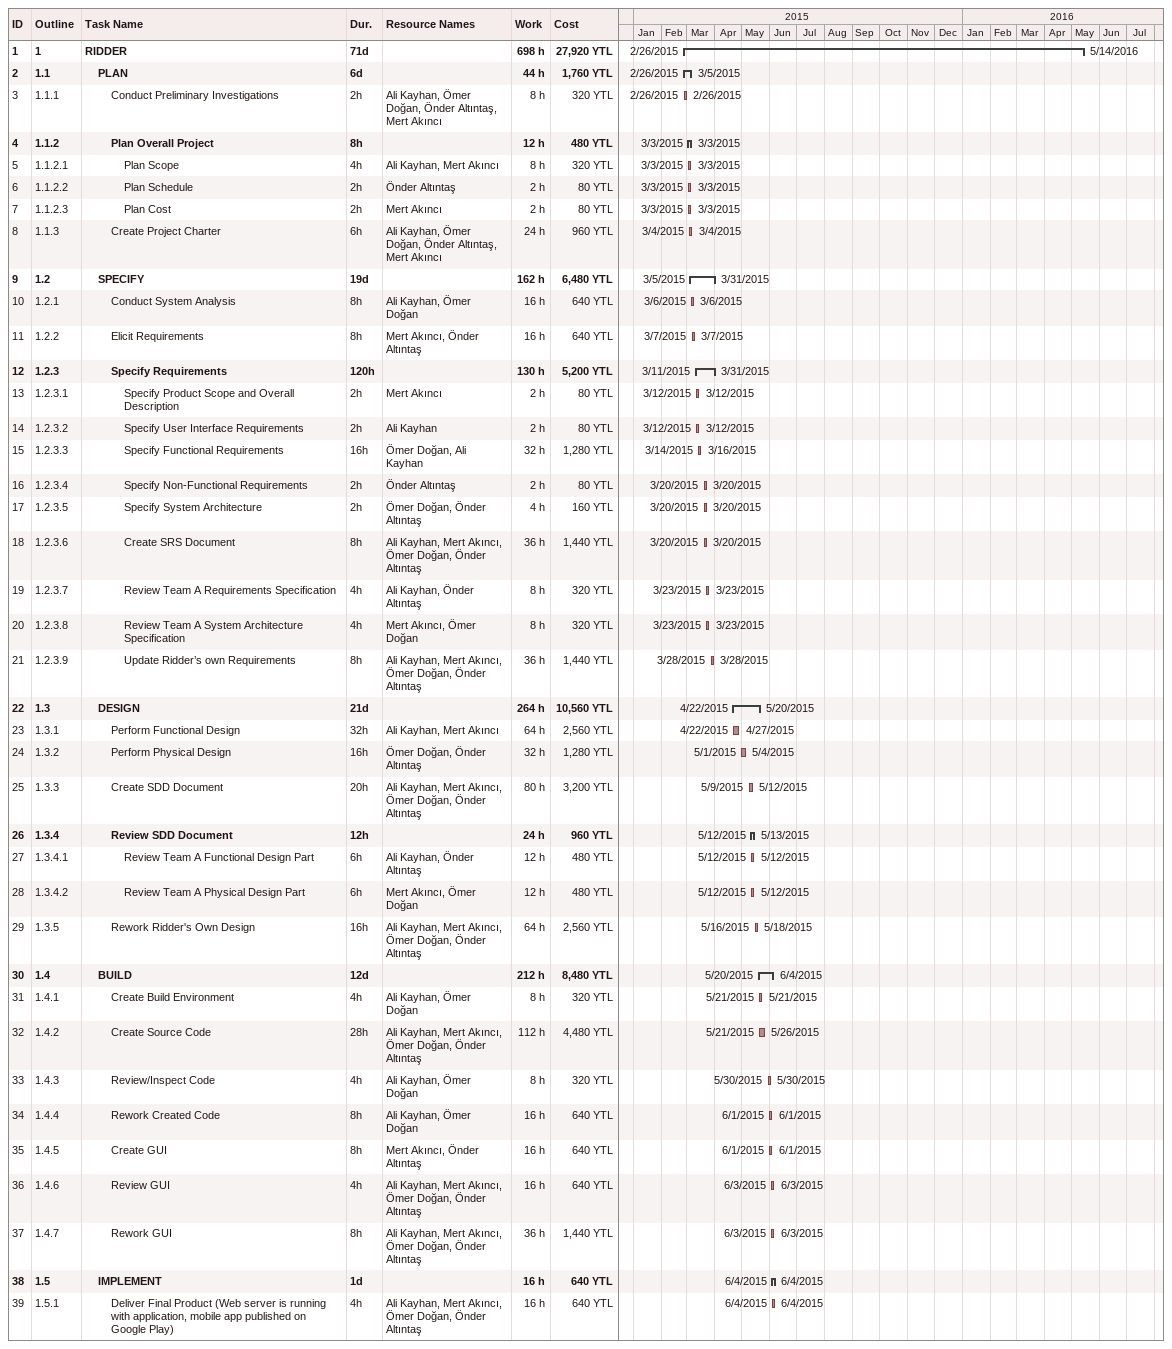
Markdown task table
| ID | WBS | Task | Duration | Start | Finish | Resources | Work (h) | Cost (YTL) |
|---|---|---|---|---|---|---|---|---|
| 1 | 1 | **RIDDER** | 71d | 2015-02-26 | 2016-05-14 |  | 698 | 27920 |
| 2 | 1.1 | **PLAN** | 6d | 2015-02-26 | 2015-03-05 |  | 44 | 1760 |
| 3 | 1.1.1 | Conduct Preliminary Investigations | 2h | 2015-02-26 | 2015-02-26 | Ali Kayhan, Ömer Doğan, Önder Altıntaş, Mert Akıncı | 8 | 320 |
| 4 | 1.1.2 | **Plan Overall Project** | 8h | 2015-03-03 | 2015-03-03 |  | 12 | 480 |
| 5 | 1.1.2.1 | Plan Scope | 4h | 2015-03-03 | 2015-03-03 | Ali Kayhan, Mert Akıncı | 8 | 320 |
| 6 | 1.1.2.2 | Plan Schedule | 2h | 2015-03-03 | 2015-03-03 | Önder Altıntaş | 2 | 80 |
| 7 | 1.1.2.3 | Plan Cost | 2h | 2015-03-03 | 2015-03-03 | Mert Akıncı | 2 | 80 |
| 8 | 1.1.3 | Create Project Charter | 6h | 2015-03-04 | 2015-03-04 | Ali Kayhan, Ömer Doğan, Önder Altıntaş, Mert Akıncı | 24 | 960 |
| 9 | 1.2 | **SPECIFY** | 19d | 2015-03-05 | 2015-03-31 |  | 162 | 6480 |
| 10 | 1.2.1 | Conduct System Analysis | 8h | 2015-03-06 | 2015-03-06 | Ali Kayhan, Ömer Doğan | 16 | 640 |
| 11 | 1.2.2 | Elicit Requirements | 8h | 2015-03-07 | 2015-03-07 | Mert Akıncı, Önder Altıntaş | 16 | 640 |
| 12 | 1.2.3 | **Specify Requirements** | 120h | 2015-03-11 | 2015-03-31 |  | 130 | 5200 |
| 13 | 1.2.3.1 | Specify Product Scope and Overall Description | 2h | 2015-03-12 | 2015-03-12 | Mert Akıncı | 2 | 80 |
| 14 | 1.2.3.2 | Specify User Interface Requirements | 2h | 2015-03-12 | 2015-03-12 | Ali Kayhan | 2 | 80 |
| 15 | 1.2.3.3 | Specify Functional Requirements | 16h | 2015-03-14 | 2015-03-16 | Ömer Doğan, Ali Kayhan | 32 | 1280 |
| 16 | 1.2.3.4 | Specify Non-Functional Requirements | 2h | 2015-03-20 | 2015-03-20 | Önder Altıntaş | 2 | 80 |
| 17 | 1.2.3.5 | Specify System Architecture | 2h | 2015-03-20 | 2015-03-20 | Ömer Doğan, Önder Altıntaş | 4 | 160 |
| 18 | 1.2.3.6 | Create SRS Document | 8h | 2015-03-20 | 2015-03-20 | Ali Kayhan, Mert Akıncı, Ömer Doğan, Önder Altıntaş | 36 | 1440 |
| 19 | 1.2.3.7 | Review Team A Requirements Specification | 4h | 2015-03-23 | 2015-03-23 | Ali Kayhan, Önder Altıntaş | 8 | 320 |
| 20 | 1.2.3.8 | Review Team A System Architecture Specification | 4h | 2015-03-23 | 2015-03-23 | Mert Akıncı, Ömer Doğan | 8 | 320 |
| 21 | 1.2.3.9 | Update Ridder’s own Requirements | 8h | 2015-03-28 | 2015-03-28 | Ali Kayhan, Mert Akıncı, Ömer Doğan, Önder Altıntaş | 36 | 1440 |
| 22 | 1.3 | **DESIGN** | 21d | 2015-04-22 | 2015-05-20 |  | 264 | 10560 |
| 23 | 1.3.1 | Perform Functional Design | 32h | 2015-04-22 | 2015-04-27 | Ali Kayhan, Mert Akıncı | 64 | 2560 |
| 24 | 1.3.2 | Perform Physical Design | 16h | 2015-05-01 | 2015-05-04 | Ömer Doğan, Önder Altıntaş | 32 | 1280 |
| 25 | 1.3.3 | Create SDD Document | 20h | 2015-05-09 | 2015-05-12 | Ali Kayhan, Mert Akıncı, Ömer Doğan, Önder Altıntaş | 80 | 3200 |
| 26 | 1.3.4 | **Review SDD Document** | 12h | 2015-05-12 | 2015-05-13 |  | 24 | 960 |
| 27 | 1.3.4.1 | Review Team A Functional Design Part | 6h | 2015-05-12 | 2015-05-12 | Ali Kayhan, Önder Altıntaş | 12 | 480 |
| 28 | 1.3.4.2 | Review Team A Physical Design Part | 6h | 2015-05-12 | 2015-05-12 | Mert Akıncı, Ömer Doğan | 12 | 480 |
| 29 | 1.3.5 | Rework Ridder's Own Design | 16h | 2015-05-16 | 2015-05-18 | Ali Kayhan, Mert Akıncı, Ömer Doğan, Önder Altıntaş | 64 | 2560 |
| 30 | 1.4 | **BUILD** | 12d | 2015-05-20 | 2015-06-04 |  | 212 | 8480 |
| 31 | 1.4.1 | Create Build Environment | 4h | 2015-05-21 | 2015-05-21 | Ali Kayhan, Ömer Doğan | 8 | 320 |
| 32 | 1.4.2 | Create Source Code | 28h | 2015-05-21 | 2015-05-26 | Ali Kayhan, Mert Akıncı, Ömer Doğan, Önder Altıntaş | 112 | 4480 |
| 33 | 1.4.3 | Review/Inspect Code | 4h | 2015-05-30 | 2015-05-30 | Ali Kayhan, Ömer Doğan | 8 | 320 |
| 34 | 1.4.4 | Rework Created Code | 8h | 2015-06-01 | 2015-06-01 | Ali Kayhan, Ömer Doğan | 16 | 640 |
| 35 | 1.4.5 | Create GUI | 8h | 2015-06-01 | 2015-06-01 | Mert Akıncı, Önder Altıntaş | 16 | 640 |
| 36 | 1.4.6 | Review GUI | 4h | 2015-06-03 | 2015-06-03 | Ali Kayhan, Mert Akıncı, Ömer Doğan, Önder Altıntaş | 16 | 640 |
| 37 | 1.4.7 | Rework GUI | 8h | 2015-06-03 | 2015-06-03 | Ali Kayhan, Mert Akıncı, Ömer Doğan, Önder Altıntaş | 36 | 1440 |
| 38 | 1.5 | **IMPLEMENT** | 1d | 2015-06-04 | 2015-06-04 |  | 16 | 640 |
| 39 | 1.5.1 | Deliver Final Product (Web server is running with application, mobile app published on Google Play) | 4h | 2015-06-04 | 2015-06-04 | Ali Kayhan, Mert Akıncı, Ömer Doğan, Önder Altıntaş | 16 | 640 |
